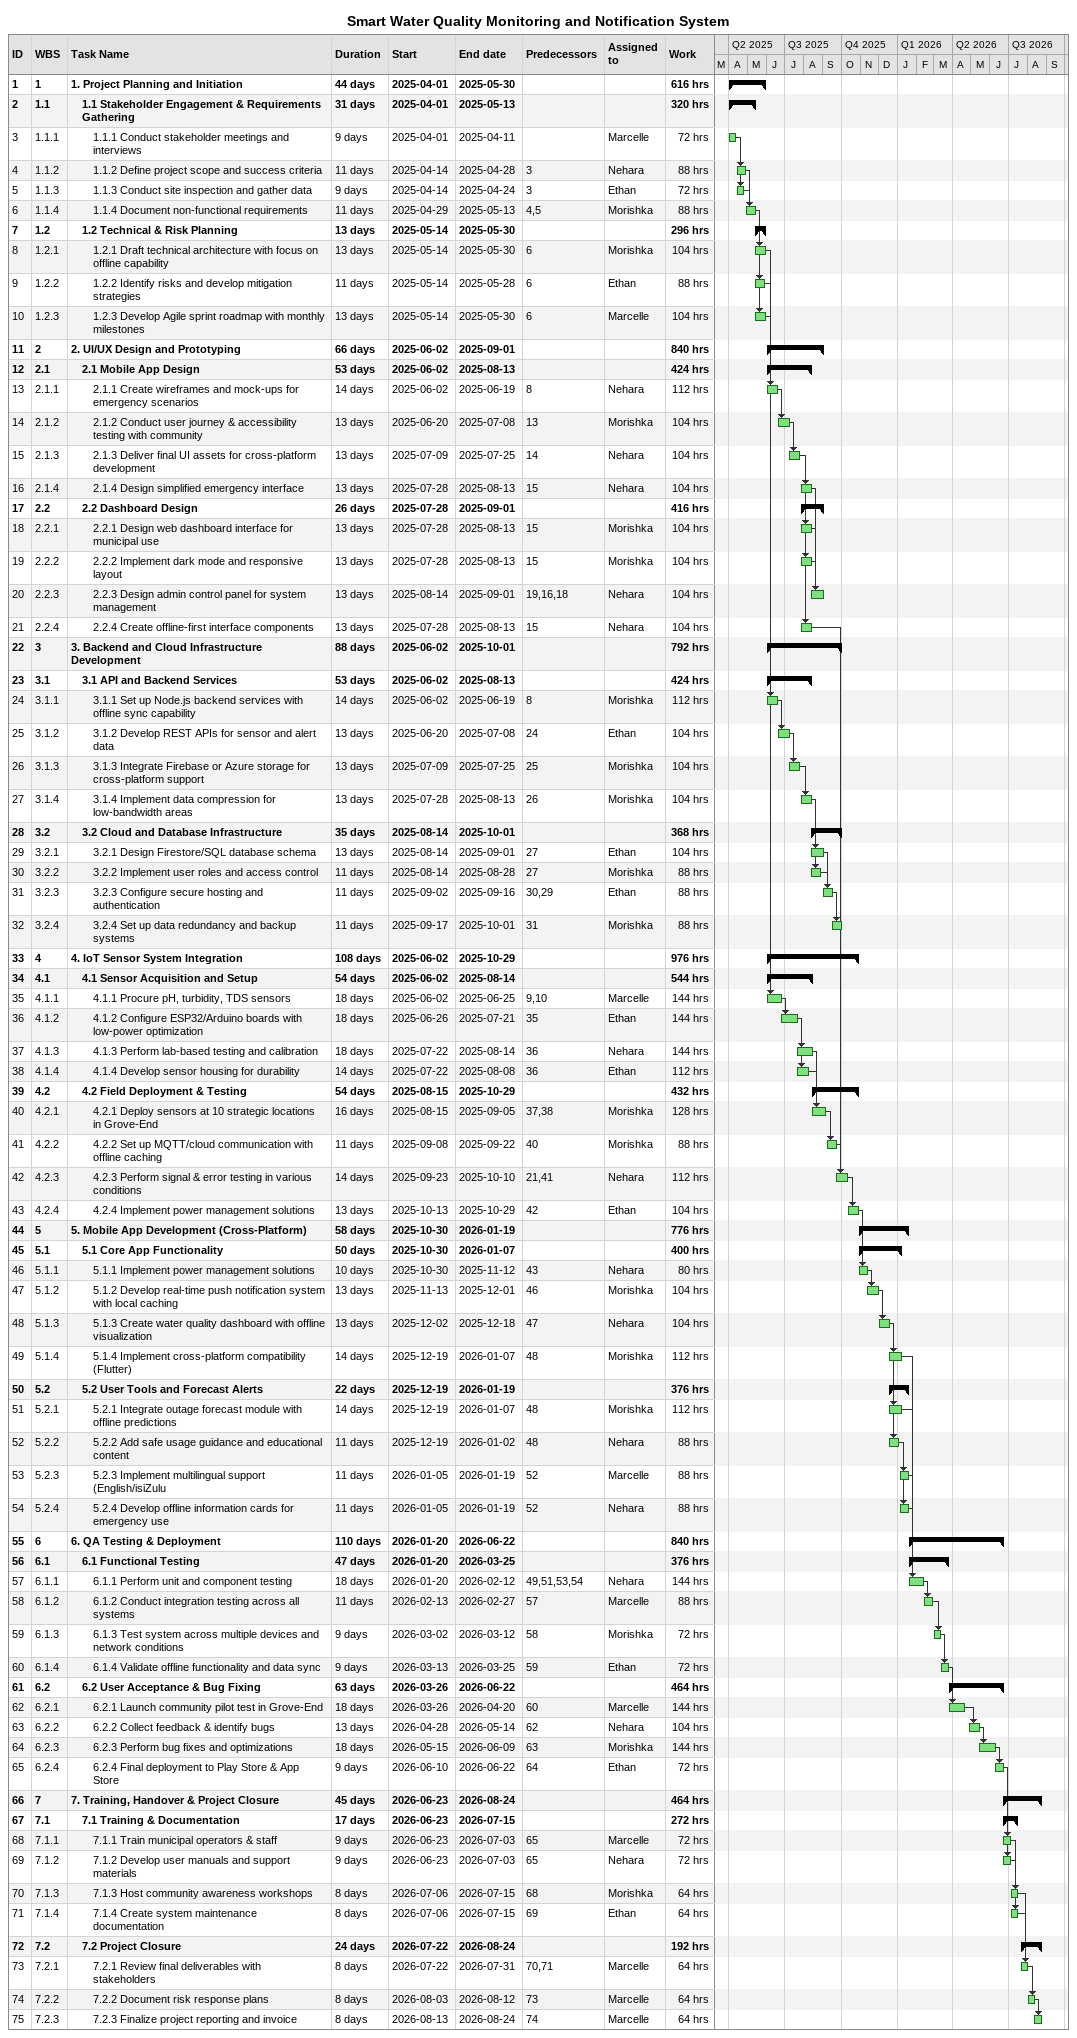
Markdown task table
Smart Water Quality Monitoring and Notification System

| ID | WBS | Task | Duration | Start | Finish | Predecessors | Resources | Work (h) |
|---|---|---|---|---|---|---|---|---|
| 1 | 1 | **1. Project Planning and Initiation** | 44d | 2025-04-01 | 2025-05-30 |  |  | 616 |
| 2 | 1.1 | **1.1 Stakeholder Engagement & Requirements Gathering** | 31d | 2025-04-01 | 2025-05-13 |  |  | 320 |
| 3 | 1.1.1 | 1.1.1 Conduct stakeholder meetings and interviews | 9d | 2025-04-01 | 2025-04-11 |  | Marcelle | 72 |
| 4 | 1.1.2 | 1.1.2 Define project scope and success criteria | 11d | 2025-04-14 | 2025-04-28 | 3 | Nehara | 88 |
| 5 | 1.1.3 | 1.1.3 Conduct site inspection and gather data | 9d | 2025-04-14 | 2025-04-24 | 3 | Ethan | 72 |
| 6 | 1.1.4 | 1.1.4 Document non-functional requirements | 11d | 2025-04-29 | 2025-05-13 | 4, 5 | Morishka | 88 |
| 7 | 1.2 | **1.2 Technical & Risk Planning** | 13d | 2025-05-14 | 2025-05-30 |  |  | 296 |
| 8 | 1.2.1 | 1.2.1 Draft technical architecture with focus on offline capability | 13d | 2025-05-14 | 2025-05-30 | 6 | Morishka | 104 |
| 9 | 1.2.2 | 1.2.2 Identify risks and develop mitigation strategies | 11d | 2025-05-14 | 2025-05-28 | 6 | Ethan | 88 |
| 10 | 1.2.3 | 1.2.3 Develop Agile sprint roadmap with monthly milestones | 13d | 2025-05-14 | 2025-05-30 | 6 | Marcelle | 104 |
| 11 | 2 | **2. UI/UX Design and Prototyping** | 66d | 2025-06-02 | 2025-09-01 |  |  | 840 |
| 12 | 2.1 | **2.1 Mobile App Design** | 53d | 2025-06-02 | 2025-08-13 |  |  | 424 |
| 13 | 2.1.1 | 2.1.1 Create wireframes and mock-ups for emergency scenarios | 14d | 2025-06-02 | 2025-06-19 | 8 | Nehara | 112 |
| 14 | 2.1.2 | 2.1.2 Conduct user journey & accessibility testing with community | 13d | 2025-06-20 | 2025-07-08 | 13 | Morishka | 104 |
| 15 | 2.1.3 | 2.1.3 Deliver final UI assets for cross-platform development | 13d | 2025-07-09 | 2025-07-25 | 14 | Nehara | 104 |
| 16 | 2.1.4 | 2.1.4 Design simplified emergency interface | 13d | 2025-07-28 | 2025-08-13 | 15 | Nehara | 104 |
| 17 | 2.2 | **2.2 Dashboard Design** | 26d | 2025-07-28 | 2025-09-01 |  |  | 416 |
| 18 | 2.2.1 | 2.2.1 Design web dashboard interface for municipal use | 13d | 2025-07-28 | 2025-08-13 | 15 | Morishka | 104 |
| 19 | 2.2.2 | 2.2.2 Implement dark mode and responsive layout | 13d | 2025-07-28 | 2025-08-13 | 15 | Morishka | 104 |
| 20 | 2.2.3 | 2.2.3 Design admin control panel for system management | 13d | 2025-08-14 | 2025-09-01 | 19, 16, 18 | Nehara | 104 |
| 21 | 2.2.4 | 2.2.4 Create offline-first interface components | 13d | 2025-07-28 | 2025-08-13 | 15 | Nehara | 104 |
| 22 | 3 | **3. Backend and Cloud Infrastructure Development** | 88d | 2025-06-02 | 2025-10-01 |  |  | 792 |
| 23 | 3.1 | **3.1 API and Backend Services** | 53d | 2025-06-02 | 2025-08-13 |  |  | 424 |
| 24 | 3.1.1 | 3.1.1 Set up Node.js backend services with offline sync capability | 14d | 2025-06-02 | 2025-06-19 | 8 | Morishka | 112 |
| 25 | 3.1.2 | 3.1.2 Develop REST APIs for sensor and alert data | 13d | 2025-06-20 | 2025-07-08 | 24 | Ethan | 104 |
| 26 | 3.1.3 | 3.1.3 Integrate Firebase or Azure storage for cross-platform support | 13d | 2025-07-09 | 2025-07-25 | 25 | Morishka | 104 |
| 27 | 3.1.4 | 3.1.4 Implement data compression for low-bandwidth areas | 13d | 2025-07-28 | 2025-08-13 | 26 | Morishka | 104 |
| 28 | 3.2 | **3.2 Cloud and Database Infrastructure** | 35d | 2025-08-14 | 2025-10-01 |  |  | 368 |
| 29 | 3.2.1 | 3.2.1 Design Firestore/SQL database schema | 13d | 2025-08-14 | 2025-09-01 | 27 | Ethan | 104 |
| 30 | 3.2.2 | 3.2.2 Implement user roles and access control | 11d | 2025-08-14 | 2025-08-28 | 27 | Morishka | 88 |
| 31 | 3.2.3 | 3.2.3 Configure secure hosting and authentication | 11d | 2025-09-02 | 2025-09-16 | 30, 29 | Ethan | 88 |
| 32 | 3.2.4 | 3.2.4 Set up data redundancy and backup systems | 11d | 2025-09-17 | 2025-10-01 | 31 | Morishka | 88 |
| 33 | 4 | **4. IoT Sensor System Integration** | 108d | 2025-06-02 | 2025-10-29 |  |  | 976 |
| 34 | 4.1 | **4.1 Sensor Acquisition and Setup** | 54d | 2025-06-02 | 2025-08-14 |  |  | 544 |
| 35 | 4.1.1 | 4.1.1 Procure pH, turbidity, TDS sensors | 18d | 2025-06-02 | 2025-06-25 | 9, 10 | Marcelle | 144 |
| 36 | 4.1.2 | 4.1.2 Configure ESP32/Arduino boards with low-power optimization | 18d | 2025-06-26 | 2025-07-21 | 35 | Ethan | 144 |
| 37 | 4.1.3 | 4.1.3 Perform lab-based testing and calibration | 18d | 2025-07-22 | 2025-08-14 | 36 | Nehara | 144 |
| 38 | 4.1.4 | 4.1.4 Develop sensor housing for durability | 14d | 2025-07-22 | 2025-08-08 | 36 | Ethan | 112 |
| 39 | 4.2 | **4.2 Field Deployment & Testing** | 54d | 2025-08-15 | 2025-10-29 |  |  | 432 |
| 40 | 4.2.1 | 4.2.1 Deploy sensors at 10 strategic locations in Grove-End | 16d | 2025-08-15 | 2025-09-05 | 37, 38 | Morishka | 128 |
| 41 | 4.2.2 | 4.2.2 Set up MQTT/cloud communication with offline caching | 11d | 2025-09-08 | 2025-09-22 | 40 | Morishka | 88 |
| 42 | 4.2.3 | 4.2.3 Perform signal & error testing in various conditions | 14d | 2025-09-23 | 2025-10-10 | 21, 41 | Nehara | 112 |
| 43 | 4.2.4 | 4.2.4 Implement power management solutions | 13d | 2025-10-13 | 2025-10-29 | 42 | Ethan | 104 |
| 44 | 5 | **5. Mobile App Development (Cross-Platform)** | 58d | 2025-10-30 | 2026-01-19 |  |  | 776 |
| 45 | 5.1 | **5.1 Core App Functionality** | 50d | 2025-10-30 | 2026-01-07 |  |  | 400 |
| 46 | 5.1.1 | 5.1.1 Implement power management solutions | 10d | 2025-10-30 | 2025-11-12 | 43 | Nehara | 80 |
| 47 | 5.1.2 | 5.1.2 Develop real-time push notification system with local caching | 13d | 2025-11-13 | 2025-12-01 | 46 | Morishka | 104 |
| 48 | 5.1.3 | 5.1.3 Create water quality dashboard with offline visualization | 13d | 2025-12-02 | 2025-12-18 | 47 | Nehara | 104 |
| 49 | 5.1.4 | 5.1.4 Implement cross-platform compatibility (Flutter) | 14d | 2025-12-19 | 2026-01-07 | 48 | Morishka | 112 |
| 50 | 5.2 | **5.2 User Tools and Forecast Alerts** | 22d | 2025-12-19 | 2026-01-19 |  |  | 376 |
| 51 | 5.2.1 | 5.2.1 Integrate outage forecast module with offline predictions | 14d | 2025-12-19 | 2026-01-07 | 48 | Morishka | 112 |
| 52 | 5.2.2 | 5.2.2 Add safe usage guidance and educational content | 11d | 2025-12-19 | 2026-01-02 | 48 | Nehara | 88 |
| 53 | 5.2.3 | 5.2.3 Implement multilingual support (English/isiZulu | 11d | 2026-01-05 | 2026-01-19 | 52 | Marcelle | 88 |
| 54 | 5.2.4 | 5.2.4 Develop offline information cards for emergency use | 11d | 2026-01-05 | 2026-01-19 | 52 | Nehara | 88 |
| 55 | 6 | **6. QA Testing & Deployment** | 110d | 2026-01-20 | 2026-06-22 |  |  | 840 |
| 56 | 6.1 | **6.1 Functional Testing** | 47d | 2026-01-20 | 2026-03-25 |  |  | 376 |
| 57 | 6.1.1 | 6.1.1 Perform unit and component testing | 18d | 2026-01-20 | 2026-02-12 | 49, 51, 53, 54 | Nehara | 144 |
| 58 | 6.1.2 | 6.1.2 Conduct integration testing across all systems | 11d | 2026-02-13 | 2026-02-27 | 57 | Marcelle | 88 |
| 59 | 6.1.3 | 6.1.3 Test system across multiple devices and network conditions | 9d | 2026-03-02 | 2026-03-12 | 58 | Morishka | 72 |
| 60 | 6.1.4 | 6.1.4 Validate offline functionality and data sync | 9d | 2026-03-13 | 2026-03-25 | 59 | Ethan | 72 |
| 61 | 6.2 | **6.2 User Acceptance & Bug Fixing** | 63d | 2026-03-26 | 2026-06-22 |  |  | 464 |
| 62 | 6.2.1 | 6.2.1 Launch community pilot test in Grove-End | 18d | 2026-03-26 | 2026-04-20 | 60 | Marcelle | 144 |
| 63 | 6.2.2 | 6.2.2 Collect feedback & identify bugs | 13d | 2026-04-28 | 2026-05-14 | 62 | Nehara | 104 |
| 64 | 6.2.3 | 6.2.3 Perform bug fixes and optimizations | 18d | 2026-05-15 | 2026-06-09 | 63 | Morishka | 144 |
| 65 | 6.2.4 | 6.2.4 Final deployment to Play Store & App Store | 9d | 2026-06-10 | 2026-06-22 | 64 | Ethan | 72 |
| 66 | 7 | **7. Training, Handover & Project Closure** | 45d | 2026-06-23 | 2026-08-24 |  |  | 464 |
| 67 | 7.1 | **7.1 Training & Documentation** | 17d | 2026-06-23 | 2026-07-15 |  |  | 272 |
| 68 | 7.1.1 | 7.1.1 Train municipal operators & staff | 9d | 2026-06-23 | 2026-07-03 | 65 | Marcelle | 72 |
| 69 | 7.1.2 | 7.1.2 Develop user manuals and support materials | 9d | 2026-06-23 | 2026-07-03 | 65 | Nehara | 72 |
| 70 | 7.1.3 | 7.1.3 Host community awareness workshops | 8d | 2026-07-06 | 2026-07-15 | 68 | Morishka | 64 |
| 71 | 7.1.4 | 7.1.4 Create system maintenance documentation | 8d | 2026-07-06 | 2026-07-15 | 69 | Ethan | 64 |
| 72 | 7.2 | **7.2 Project Closure** | 24d | 2026-07-22 | 2026-08-24 |  |  | 192 |
| 73 | 7.2.1 | 7.2.1 Review final deliverables with stakeholders | 8d | 2026-07-22 | 2026-07-31 | 70, 71 | Marcelle | 64 |
| 74 | 7.2.2 | 7.2.2 Document risk response plans | 8d | 2026-08-03 | 2026-08-12 | 73 | Marcelle | 64 |
| 75 | 7.2.3 | 7.2.3 Finalize project reporting and invoice | 8d | 2026-08-13 | 2026-08-24 | 74 | Marcelle | 64 |
